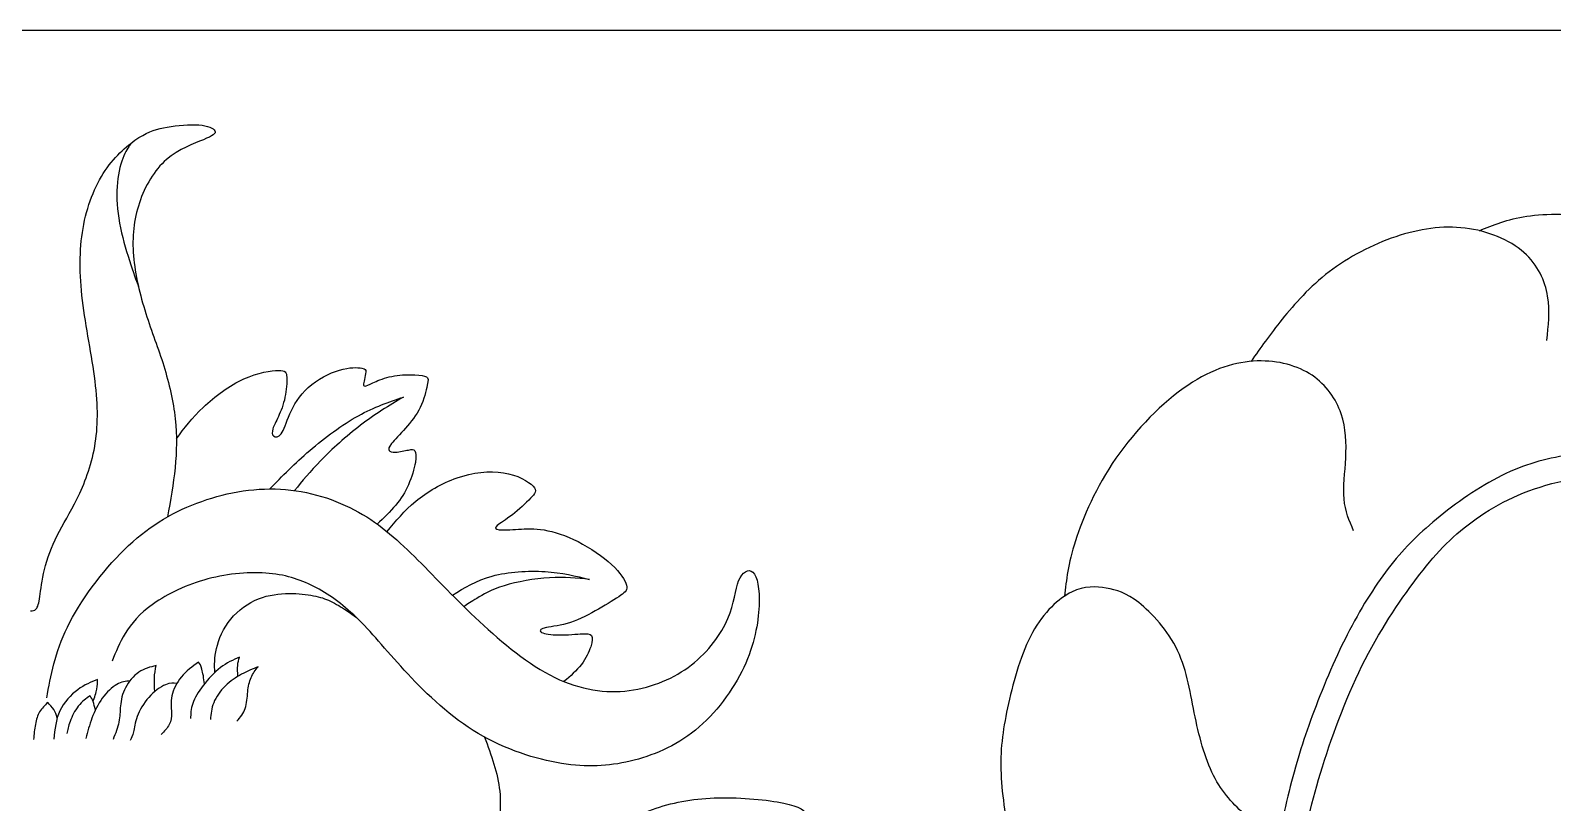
# Model space of a CAD drawing. Extents: x 0 to 176, y -12 to 176.
# Drawn here: x 30.8 to 86, y 148.5 to 176.5 of the extents above; entities that cross this region are included whole.
import ezdxf

# ---------------------------------------------------------------- set-up
doc = ezdxf.new("R2010")
doc.units = 0
doc.header["$MEASUREMENT"] = 0
doc.layers.add('LAYER_1', color=7, linetype='CONTINUOUS')

msp = doc.modelspace()

# ---------------------------------------------------------------- linework, layer by layer
at = {"layer": 'LAYER_1'}
msp.add_lwpolyline([(0, 0), (176.477, 0), (176.477, 176.477), (0, 176.477), (0, 0)], close=True, dxfattribs=at)
for points, knots in [([(30.8059, 155.4275), (30.8817, 155.4275), (30.9577, 155.4275), (31.0149, 155.4959), (31.0149, 155.4959), (31.0721, 155.5642), (31.1109, 155.7009), (31.1479, 155.9446), (31.1479, 155.9446), (31.185, 156.1884), (31.2207, 156.5391), (31.3173, 156.9299), (31.3173, 156.9299), (31.4138, 157.3208), (31.5715, 157.7518), (31.7795, 158.1649), (31.7795, 158.1649), (31.9875, 158.578), (32.2462, 158.9734), (32.5018, 159.4979), (32.5018, 159.4979), (32.7574, 160.0225), (33.0101, 160.6764), (33.1364, 161.3837), (33.1364, 161.3837), (33.2628, 162.091), (33.2628, 162.852), (33.1499, 163.7614), (33.1499, 163.7614), (33.037, 164.6709), (32.8109, 165.7293), (32.6951, 166.6862), (32.6951, 166.6862), (32.5792, 167.6433), (32.5732, 168.4994), (32.7129, 169.2959), (32.7129, 169.2959), (32.8525, 170.0925), (33.1381, 170.8296), (33.5154, 171.3943), (33.5154, 171.3943), (33.8928, 171.959), (34.3626, 172.3515), (34.7399, 172.5892), (34.7399, 172.5892), (35.1174, 172.827), (35.4029, 172.9103), (35.7684, 172.9726), (35.7684, 172.9726), (36.1339, 173.035), (36.5799, 173.0768), (36.9097, 173.0501), (36.9097, 173.0501), (37.2396, 173.0233), (37.4538, 172.9279), (37.4983, 172.8359), (37.4983, 172.8359), (37.5429, 172.7438), (37.4181, 172.6546), (37.0793, 172.5149), (37.0793, 172.5149), (36.7404, 172.3752), (36.1875, 172.1849), (35.7417, 171.7986), (35.7417, 171.7986), (35.2959, 171.4122), (34.957, 170.8296), (34.7549, 170.2234), (34.7549, 170.2234), (34.5528, 169.617), (34.4873, 168.9867), (34.5438, 168.3031), (34.5438, 168.3031), (34.6003, 167.6195), (34.7786, 166.8824), (34.9896, 166.2136), (34.9896, 166.2136), (35.2007, 165.5449), (35.4444, 164.9444), (35.6406, 164.3114), (35.6406, 164.3114), (35.8367, 163.6784), (35.9855, 163.0124), (36.0539, 162.3943), (36.0539, 162.3943), (36.1222, 161.7761), (36.1102, 161.2052), (36.0505, 160.6203), (36.0505, 160.6203), (35.9908, 160.0353), (35.8832, 159.4358), (35.7756, 158.8365)], [0, 0, 0, 0, 0.0416667, 0.0416667, 0.0416667, 0.0416667, 0.0833333, 0.0833333, 0.0833333, 0.0833333, 0.125, 0.125, 0.125, 0.125, 0.1666667, 0.1666667, 0.1666667, 0.1666667, 0.2083333, 0.2083333, 0.2083333, 0.2083333, 0.25, 0.25, 0.25, 0.25, 0.2916667, 0.2916667, 0.2916667, 0.2916667, 0.3333333, 0.3333333, 0.3333333, 0.3333333, 0.375, 0.375, 0.375, 0.375, 0.4166667, 0.4166667, 0.4166667, 0.4166667, 0.4583333, 0.4583333, 0.4583333, 0.4583333, 0.5, 0.5, 0.5, 0.5, 0.5416667, 0.5416667, 0.5416667, 0.5416667, 0.5833333, 0.5833333, 0.5833333, 0.5833333, 0.625, 0.625, 0.625, 0.625, 0.6666667, 0.6666667, 0.6666667, 0.6666667, 0.7083333, 0.7083333, 0.7083333, 0.7083333, 0.75, 0.75, 0.75, 0.75, 0.7916667, 0.7916667, 0.7916667, 0.7916667, 0.8333333, 0.8333333, 0.8333333, 0.8333333, 0.875, 0.875, 0.875, 0.875, 0.9166667, 0.9166667, 0.9166667, 0.9166667, 1, 1, 1, 1]), ([(34.5035, 172.4276), (34.414, 172.325), (34.3243, 172.2221), (34.2277, 172.0118), (34.2277, 172.0118), (34.1309, 171.8015), (34.0267, 171.4834), (33.9748, 171.1059), (33.9748, 171.1059), (33.9228, 170.7285), (33.9228, 170.2916), (33.9822, 169.8354), (33.9822, 169.8354), (34.0417, 169.3791), (34.1606, 168.9035), (34.2945, 168.4566), (34.2945, 168.4566), (34.4285, 168.0097), (34.5776, 167.5913), (34.6522, 167.3822), (34.6522, 167.3822), (34.7267, 167.1732), (34.7267, 167.1732), (34.7267, 167.1732)], [0, 0, 0, 0, 0.1428571, 0.1428571, 0.1428571, 0.1428571, 0.2857143, 0.2857143, 0.2857143, 0.2857143, 0.4285714, 0.4285714, 0.4285714, 0.4285714, 0.5714286, 0.5714286, 0.5714286, 0.5714286, 0.7142857, 0.7142857, 0.7142857, 0.7142857, 1, 1, 1, 1]), ([(83.3533, 169.2146), (83.8556, 169.4227), (84.3579, 169.6308), (85.0749, 169.7376), (85.0749, 169.7376), (85.792, 169.8445), (86.7239, 169.8502), (87.7069, 169.6627), (87.7069, 169.6627), (88.6899, 169.4752), (89.7241, 169.0944), (90.4655, 168.7166), (90.4655, 168.7166), (91.2071, 168.3388), (91.6561, 167.9637), (92.0168, 167.441), (92.0168, 167.441), (92.3776, 166.9183), (92.6505, 166.2476), (92.7015, 165.6851), (92.7015, 165.6851), (92.7527, 165.1227), (92.5822, 164.668), (92.3266, 164.3016), (92.3266, 164.3016), (92.0708, 163.9352), (91.7299, 163.6566), (91.3919, 163.3669), (91.3919, 163.3669), (91.0538, 163.0771), (90.7184, 162.7759), (90.5025, 162.5146), (90.5025, 162.5146), (90.2867, 162.2533), (90.1899, 162.0315), (90.0934, 161.81)], [0, 0, 0, 0, 0.1, 0.1, 0.1, 0.1, 0.2, 0.2, 0.2, 0.2, 0.3, 0.3, 0.3, 0.3, 0.4, 0.4, 0.4, 0.4, 0.5, 0.5, 0.5, 0.5, 0.6, 0.6, 0.6, 0.6, 0.7, 0.7, 0.7, 0.7, 0.8, 0.8, 0.8, 0.8, 1, 1, 1, 1]), ([(85.7977, 165.2363), (85.8602, 165.7591), (85.9228, 166.2819), (85.8291, 166.8358), (85.8291, 166.8358), (85.7353, 167.3899), (85.4852, 167.9751), (84.9654, 168.4296), (84.9654, 168.4296), (84.4455, 168.8842), (83.6555, 169.2083), (82.8374, 169.3076), (82.8374, 169.3076), (82.0192, 169.4071), (81.1724, 169.282), (80.3201, 168.9951), (80.3201, 168.9951), (79.4679, 168.7082), (78.6097, 168.2591), (77.9053, 167.7223), (77.9053, 167.7223), (77.2007, 167.1854), (76.6493, 166.5602), (76.2027, 166.0046), (76.2027, 166.0046), (75.7561, 165.449), (75.414, 164.9624), (75.0719, 164.4761)], [0, 0, 0, 0, 0.125, 0.125, 0.125, 0.125, 0.25, 0.25, 0.25, 0.25, 0.375, 0.375, 0.375, 0.375, 0.5, 0.5, 0.5, 0.5, 0.625, 0.625, 0.625, 0.625, 0.75, 0.75, 0.75, 0.75, 1, 1, 1, 1]), ([(78.7915, 158.3329), (78.6382, 158.6908), (78.4846, 159.0488), (78.4449, 159.4862), (78.4449, 159.4862), (78.4051, 159.9238), (78.4791, 160.4409), (78.5074, 160.9722), (78.5074, 160.9722), (78.5359, 161.5035), (78.5187, 162.049), (78.3369, 162.5773), (78.3369, 162.5773), (78.1551, 163.1057), (77.8085, 163.6173), (77.2857, 163.9695), (77.2857, 163.9695), (76.763, 164.3217), (76.0641, 164.515), (75.2942, 164.4895), (75.2942, 164.4895), (74.5243, 164.4639), (73.6832, 164.2196), (72.777, 163.606), (72.777, 163.606), (71.8708, 162.9922), (70.899, 162.0092), (70.1746, 160.9637), (70.1746, 160.9637), (69.4501, 159.9182), (68.9729, 158.8102), (68.7036, 157.9665), (68.7036, 157.9665), (68.4341, 157.1228), (68.3725, 156.5434), (68.3111, 155.964)], [0, 0, 0, 0, 0.1, 0.1, 0.1, 0.1, 0.2, 0.2, 0.2, 0.2, 0.3, 0.3, 0.3, 0.3, 0.4, 0.4, 0.4, 0.4, 0.5, 0.5, 0.5, 0.5, 0.6, 0.6, 0.6, 0.6, 0.7, 0.7, 0.7, 0.7, 0.8, 0.8, 0.8, 0.8, 1, 1, 1, 1]), ([(36.0994, 161.6676), (36.3816, 162.048), (36.6637, 162.4287), (37.0768, 162.818), (37.0768, 162.818), (37.4898, 163.2073), (38.0337, 163.6058), (38.5464, 163.8405), (38.5464, 163.8405), (39.0592, 164.0754), (39.5407, 164.1467), (39.7993, 164.1481), (39.7993, 164.1481), (40.0578, 164.1496), (40.0937, 164.0813), (40.1026, 163.9031), (40.1026, 163.9031), (40.1115, 163.7247), (40.0936, 163.4362), (40.0372, 163.1718), (40.0372, 163.1718), (39.9807, 162.9073), (39.8854, 162.6665), (39.7993, 162.4763), (39.7993, 162.4763), (39.7131, 162.2861), (39.6358, 162.1463), (39.5987, 162.0305), (39.5987, 162.0305), (39.5615, 161.9146), (39.5644, 161.8222), (39.6254, 161.7718), (39.6254, 161.7718), (39.6863, 161.7213), (39.8052, 161.7124), (39.9017, 161.8461), (39.9017, 161.8461), (39.9984, 161.9798), (40.0728, 162.2563), (40.2125, 162.5699), (40.2125, 162.5699), (40.3521, 162.8834), (40.5573, 163.2342), (40.8812, 163.5253), (40.8812, 163.5253), (41.2052, 163.8167), (41.6481, 164.0487), (42.0151, 164.1585), (42.0151, 164.1585), (42.3821, 164.2685), (42.6736, 164.2567), (42.8206, 164.2315), (42.8206, 164.2315), (42.9677, 164.2062), (42.9707, 164.1674), (42.9647, 164.0917), (42.9647, 164.0917), (42.9588, 164.0159), (42.944, 163.9029), (42.9232, 163.8168), (42.9232, 163.8168), (42.9025, 163.7305), (42.8755, 163.6711), (42.8785, 163.6296), (42.8785, 163.6296), (42.8814, 163.5879), (42.9143, 163.564), (42.9855, 163.5863), (42.9855, 163.5863), (43.0568, 163.6087), (43.167, 163.677), (43.3407, 163.7513), (43.3407, 163.7513), (43.5146, 163.8256), (43.7524, 163.9059), (44.008, 163.9489), (44.008, 163.9489), (44.2636, 163.992), (44.5372, 163.9981), (44.7452, 163.9892), (44.7452, 163.9892), (44.9532, 163.9803), (45.096, 163.9563), (45.1673, 163.9133), (45.1673, 163.9133), (45.2386, 163.8702), (45.2386, 163.8078), (45.1986, 163.6131), (45.1986, 163.6131), (45.1584, 163.4184), (45.0781, 163.0914), (44.9399, 162.8062), (44.9399, 162.8062), (44.8017, 162.5208), (44.6055, 162.2771), (44.4078, 162.0542), (44.4078, 162.0542), (44.2102, 161.8313), (44.011, 161.6291), (43.9041, 161.4938), (43.9041, 161.4938), (43.797, 161.3586), (43.7822, 161.2903), (43.8119, 161.2443), (43.8119, 161.2443), (43.8417, 161.1982), (43.9159, 161.1744), (44.0511, 161.1833), (44.0511, 161.1833), (44.1863, 161.1922), (44.3826, 161.2339), (44.5119, 161.2606), (44.5119, 161.2606), (44.6412, 161.2873), (44.7036, 161.2992), (44.7436, 161.2353), (44.7436, 161.2353), (44.7838, 161.1714), (44.8017, 161.0316), (44.7647, 160.8073), (44.7647, 160.8073), (44.7274, 160.5828), (44.6351, 160.2737), (44.5149, 160.0004), (44.5149, 160.0004), (44.3945, 159.7268), (44.2458, 159.489), (44.0517, 159.258), (44.0517, 159.258), (43.8576, 159.0268), (43.6177, 158.8023), (43.3781, 158.5779)], [0, 0, 0, 0, 0.0294118, 0.0294118, 0.0294118, 0.0294118, 0.0588235, 0.0588235, 0.0588235, 0.0588235, 0.0882353, 0.0882353, 0.0882353, 0.0882353, 0.1176471, 0.1176471, 0.1176471, 0.1176471, 0.1470588, 0.1470588, 0.1470588, 0.1470588, 0.1764706, 0.1764706, 0.1764706, 0.1764706, 0.2058824, 0.2058824, 0.2058824, 0.2058824, 0.2352941, 0.2352941, 0.2352941, 0.2352941, 0.2647059, 0.2647059, 0.2647059, 0.2647059, 0.2941176, 0.2941176, 0.2941176, 0.2941176, 0.3235294, 0.3235294, 0.3235294, 0.3235294, 0.3529412, 0.3529412, 0.3529412, 0.3529412, 0.3823529, 0.3823529, 0.3823529, 0.3823529, 0.4117647, 0.4117647, 0.4117647, 0.4117647, 0.4411765, 0.4411765, 0.4411765, 0.4411765, 0.4705882, 0.4705882, 0.4705882, 0.4705882, 0.5, 0.5, 0.5, 0.5, 0.5294118, 0.5294118, 0.5294118, 0.5294118, 0.5588235, 0.5588235, 0.5588235, 0.5588235, 0.5882353, 0.5882353, 0.5882353, 0.5882353, 0.6176471, 0.6176471, 0.6176471, 0.6176471, 0.6470588, 0.6470588, 0.6470588, 0.6470588, 0.6764706, 0.6764706, 0.6764706, 0.6764706, 0.7058824, 0.7058824, 0.7058824, 0.7058824, 0.7352941, 0.7352941, 0.7352941, 0.7352941, 0.7647059, 0.7647059, 0.7647059, 0.7647059, 0.7941176, 0.7941176, 0.7941176, 0.7941176, 0.8235294, 0.8235294, 0.8235294, 0.8235294, 0.8529412, 0.8529412, 0.8529412, 0.8529412, 0.8823529, 0.8823529, 0.8823529, 0.8823529, 0.9117647, 0.9117647, 0.9117647, 0.9117647, 0.9411765, 0.9411765, 0.9411765, 0.9411765, 1, 1, 1, 1]), ([(39.4883, 159.8507), (39.9399, 160.3135), (40.3915, 160.7763), (40.9353, 161.2424), (40.9353, 161.2424), (41.4791, 161.7086), (42.1152, 162.1784), (42.6977, 162.5023), (42.6977, 162.5023), (43.2802, 162.8263), (43.8094, 163.0046), (44.3384, 163.1829), (44.3384, 163.1829), (43.8154, 162.8679), (43.2922, 162.5527), (42.7721, 162.1575), (42.7721, 162.1575), (42.252, 161.7622), (41.7347, 161.2865), (41.3369, 160.879), (41.3369, 160.879), (40.9389, 160.4714), (40.66, 160.1314), (40.3814, 159.7917)], [0, 0, 0, 0, 0.1428571, 0.1428571, 0.1428571, 0.1428571, 0.2857143, 0.2857143, 0.2857143, 0.2857143, 0.4285714, 0.4285714, 0.4285714, 0.4285714, 0.5714286, 0.5714286, 0.5714286, 0.5714286, 0.7142857, 0.7142857, 0.7142857, 0.7142857, 1, 1, 1, 1]), ([(76.1986, 139.3847), (76.1913, 140.2739), (76.1838, 141.1633), (76.271, 142.2784), (76.271, 142.2784), (76.3582, 143.3935), (76.5401, 144.7344), (76.7417, 145.9106), (76.7417, 145.9106), (76.9435, 147.0868), (77.1651, 148.0983), (77.5231, 149.3113), (77.5231, 149.3113), (77.881, 150.5245), (78.3755, 151.9394), (78.9805, 153.1979), (78.9805, 153.1979), (79.5856, 154.4566), (80.3017, 155.5589), (80.9523, 156.4368), (80.9523, 156.4368), (81.6029, 157.3147), (82.1881, 157.9681), (82.9467, 158.5533), (82.9467, 158.5533), (83.7052, 159.1386), (84.6371, 159.6557), (85.765, 159.9823), (85.765, 159.9823), (86.8928, 160.3091), (88.2169, 160.4456), (89.2708, 160.3944), (89.2708, 160.3944), (90.3248, 160.3433), (91.109, 160.1045), (91.8703, 159.7068), (91.8703, 159.7068), (92.6317, 159.3091), (93.3705, 158.7522), (93.8875, 158.1301), (93.8875, 158.1301), (94.4046, 157.5078), (94.7002, 156.8203), (94.8308, 156.1357), (94.8308, 156.1357), (94.9616, 155.4509), (94.9274, 154.7689), (94.7485, 154.2378), (94.7485, 154.2378), (94.5695, 153.7065), (94.2455, 153.3258), (93.8762, 153.0929), (93.8762, 153.0929), (93.5069, 152.8599), (93.0921, 152.7745), (92.6916, 152.8512), (92.6916, 152.8512), (92.291, 152.928), (91.9044, 153.1667), (91.7085, 153.4196), (91.7085, 153.4196), (91.5125, 153.6724), (91.5068, 153.9395), (91.5493, 154.1866), (91.5493, 154.1866), (91.592, 154.4338), (91.6829, 154.6611), (91.7085, 154.7889), (91.7085, 154.7889), (91.7341, 154.9167), (91.6942, 154.9453), (91.6176, 154.8743), (91.6176, 154.8743), (91.541, 154.8032), (91.4272, 154.6327), (91.3193, 154.3884), (91.3193, 154.3884), (91.2113, 154.1441), (91.109, 153.8257), (91.1572, 153.5019), (91.1572, 153.5019), (91.2055, 153.1781), (91.4045, 152.8485), (91.751, 152.6013), (91.751, 152.6013), (92.0976, 152.3542), (92.5921, 152.1894), (93.0893, 152.1866), (93.0893, 152.1866), (93.5864, 152.1836), (94.0866, 152.3429), (94.4786, 152.6325), (94.4786, 152.6325), (94.8705, 152.9223), (95.1548, 153.3429), (95.3393, 153.8145), (95.3393, 153.8145), (95.5239, 154.2861), (95.6094, 154.8089), (95.6094, 155.3316), (95.6094, 155.3316), (95.6094, 155.8544), (95.5239, 156.3771), (95.3734, 156.8828), (95.3734, 156.8828), (95.2229, 157.3885), (95.0069, 157.8773), (94.6347, 158.38), (94.6347, 158.38), (94.2626, 158.8828), (93.7342, 159.4), (93.1036, 159.8375), (93.1036, 159.8375), (92.4728, 160.275), (91.7396, 160.633), (91.055, 160.8545), (91.055, 160.8545), (90.3704, 161.0762), (89.7339, 161.1615), (88.9868, 161.1898), (88.9868, 161.1898), (88.2396, 161.2183), (87.3816, 161.1898), (86.5662, 161.0706), (86.5662, 161.0706), (85.7508, 160.9513), (84.978, 160.7409), (84.1628, 160.3348), (84.1628, 160.3348), (83.3474, 159.9285), (82.4892, 159.3261), (81.7933, 158.7523), (81.7933, 158.7523), (81.0972, 158.1784), (80.563, 157.6328), (80.046, 156.9596), (80.046, 156.9596), (79.529, 156.2863), (79.0287, 155.485), (78.5573, 154.556), (78.5573, 154.556), (78.0857, 153.627), (77.6424, 152.57), (77.2931, 151.624), (77.2931, 151.624), (76.9436, 150.6779), (76.6877, 149.8426), (76.4492, 148.8852), (76.4492, 148.8852), (76.2106, 147.9278), (75.9888, 146.8481), (75.7843, 145.601), (75.7843, 145.601), (75.5798, 144.3538), (75.3922, 142.9389), (75.2804, 141.8204), (75.2804, 141.8204), (75.1685, 140.7018), (75.1323, 139.8795), (75.0961, 139.0573)], [0, 0, 0, 0, 0.0243902, 0.0243902, 0.0243902, 0.0243902, 0.0487805, 0.0487805, 0.0487805, 0.0487805, 0.0731707, 0.0731707, 0.0731707, 0.0731707, 0.097561, 0.097561, 0.097561, 0.097561, 0.1219512, 0.1219512, 0.1219512, 0.1219512, 0.1463415, 0.1463415, 0.1463415, 0.1463415, 0.1707317, 0.1707317, 0.1707317, 0.1707317, 0.195122, 0.195122, 0.195122, 0.195122, 0.2195122, 0.2195122, 0.2195122, 0.2195122, 0.2439024, 0.2439024, 0.2439024, 0.2439024, 0.2682927, 0.2682927, 0.2682927, 0.2682927, 0.2926829, 0.2926829, 0.2926829, 0.2926829, 0.3170732, 0.3170732, 0.3170732, 0.3170732, 0.3414634, 0.3414634, 0.3414634, 0.3414634, 0.3658537, 0.3658537, 0.3658537, 0.3658537, 0.3902439, 0.3902439, 0.3902439, 0.3902439, 0.4146341, 0.4146341, 0.4146341, 0.4146341, 0.4390244, 0.4390244, 0.4390244, 0.4390244, 0.4634146, 0.4634146, 0.4634146, 0.4634146, 0.4878049, 0.4878049, 0.4878049, 0.4878049, 0.5121951, 0.5121951, 0.5121951, 0.5121951, 0.5365854, 0.5365854, 0.5365854, 0.5365854, 0.5609756, 0.5609756, 0.5609756, 0.5609756, 0.5853659, 0.5853659, 0.5853659, 0.5853659, 0.6097561, 0.6097561, 0.6097561, 0.6097561, 0.6341463, 0.6341463, 0.6341463, 0.6341463, 0.6585366, 0.6585366, 0.6585366, 0.6585366, 0.6829268, 0.6829268, 0.6829268, 0.6829268, 0.7073171, 0.7073171, 0.7073171, 0.7073171, 0.7317073, 0.7317073, 0.7317073, 0.7317073, 0.7560976, 0.7560976, 0.7560976, 0.7560976, 0.7804878, 0.7804878, 0.7804878, 0.7804878, 0.804878, 0.804878, 0.804878, 0.804878, 0.8292683, 0.8292683, 0.8292683, 0.8292683, 0.8536585, 0.8536585, 0.8536585, 0.8536585, 0.8780488, 0.8780488, 0.8780488, 0.8780488, 0.902439, 0.902439, 0.902439, 0.902439, 0.9268293, 0.9268293, 0.9268293, 0.9268293, 0.9512195, 0.9512195, 0.9512195, 0.9512195, 1, 1, 1, 1]), ([(43.7389, 158.3007), (44.0517, 158.6797), (44.3646, 159.0589), (44.7795, 159.4029), (44.7795, 159.4029), (45.1944, 159.7469), (45.7117, 160.056), (46.2764, 160.2492), (46.2764, 160.2492), (46.841, 160.4424), (47.4535, 160.5198), (47.9617, 160.4395), (47.9617, 160.4395), (48.4699, 160.3593), (48.8743, 160.1214), (49.0347, 159.9521), (49.0347, 159.9521), (49.1953, 159.7828), (49.1118, 159.6815), (48.9425, 159.5093), (48.9425, 159.5093), (48.7731, 159.3368), (48.5175, 159.0931), (48.2828, 158.9118), (48.2828, 158.9118), (48.0479, 158.7305), (47.8337, 158.6116), (47.7357, 158.5255), (47.7357, 158.5255), (47.6376, 158.4392), (47.6555, 158.3857), (47.8011, 158.3679), (47.8011, 158.3679), (47.9467, 158.3499), (48.2204, 158.3679), (48.5026, 158.3857), (48.5026, 158.3857), (48.7849, 158.4035), (49.0764, 158.4214), (49.4359, 158.3619), (49.4359, 158.3619), (49.7955, 158.3025), (50.2236, 158.1657), (50.6664, 157.9399), (50.6664, 157.9399), (51.1092, 157.7139), (51.5671, 157.3989), (51.882, 157.1048), (51.882, 157.1048), (52.1971, 156.8105), (52.3696, 156.5368), (52.4201, 156.3645), (52.4201, 156.3645), (52.4706, 156.1921), (52.3993, 156.1208), (52.215, 155.993), (52.215, 155.993), (52.0307, 155.8652), (51.7335, 155.6808), (51.4096, 155.4936), (51.4096, 155.4936), (51.0856, 155.3063), (50.7347, 155.1161), (50.393, 155.0063), (50.393, 155.0063), (50.0513, 154.8963), (49.7182, 154.8665), (49.5161, 154.822), (49.5161, 154.822), (49.314, 154.7774), (49.2427, 154.7179), (49.3111, 154.6644), (49.3111, 154.6644), (49.3794, 154.6109), (49.5875, 154.5633), (49.8698, 154.5544), (49.8698, 154.5544), (50.1522, 154.5454), (50.5089, 154.5753), (50.7467, 154.5901), (50.7467, 154.5901), (50.9845, 154.6049), (51.1034, 154.6049), (51.154, 154.5336), (51.154, 154.5336), (51.2045, 154.4623), (51.1866, 154.3196), (51.1242, 154.1294), (51.1242, 154.1294), (51.0618, 153.9392), (50.9547, 153.7014), (50.7858, 153.4824), (50.7858, 153.4824), (50.6168, 153.2635), (50.3857, 153.0635), (50.1548, 152.8634)], [0, 0, 0, 0, 0.04, 0.04, 0.04, 0.04, 0.08, 0.08, 0.08, 0.08, 0.12, 0.12, 0.12, 0.12, 0.16, 0.16, 0.16, 0.16, 0.2, 0.2, 0.2, 0.2, 0.24, 0.24, 0.24, 0.24, 0.28, 0.28, 0.28, 0.28, 0.32, 0.32, 0.32, 0.32, 0.36, 0.36, 0.36, 0.36, 0.4, 0.4, 0.4, 0.4, 0.44, 0.44, 0.44, 0.44, 0.48, 0.48, 0.48, 0.48, 0.52, 0.52, 0.52, 0.52, 0.56, 0.56, 0.56, 0.56, 0.6, 0.6, 0.6, 0.6, 0.64, 0.64, 0.64, 0.64, 0.68, 0.68, 0.68, 0.68, 0.72, 0.72, 0.72, 0.72, 0.76, 0.76, 0.76, 0.76, 0.8, 0.8, 0.8, 0.8, 0.84, 0.84, 0.84, 0.84, 0.88, 0.88, 0.88, 0.88, 0.92, 0.92, 0.92, 0.92, 1, 1, 1, 1]), ([(31.3991, 152.2709), (31.5417, 153.0853), (31.6845, 153.8998), (32.1481, 154.8419), (32.1481, 154.8419), (32.6118, 155.7841), (33.3965, 156.8543), (34.2138, 157.6507), (34.2138, 157.6507), (35.0313, 158.4473), (35.8813, 158.9706), (36.8353, 159.3331), (36.8353, 159.3331), (37.7895, 159.6957), (38.8477, 159.8979), (39.87, 159.8414), (39.87, 159.8414), (40.8925, 159.7849), (41.8793, 159.4698), (42.6996, 159.0121), (42.6996, 159.0121), (43.52, 158.5544), (44.1739, 157.9539), (44.8575, 157.2704), (44.8575, 157.2704), (45.5411, 156.5868), (46.2546, 155.8198), (47.0898, 155.0412), (47.0898, 155.0412), (47.9249, 154.2624), (48.8821, 153.4718), (49.8183, 153.0141), (49.8183, 153.0141), (50.7545, 152.5563), (51.67, 152.4315), (52.5201, 152.5384), (52.5201, 152.5384), (53.3702, 152.6454), (54.1548, 152.9843), (54.776, 153.4687), (54.776, 153.4687), (55.3972, 153.9532), (55.8551, 154.5834), (56.0958, 155.1451), (56.0958, 155.1451), (56.3365, 155.7068), (56.3604, 156.2004), (56.488, 156.5184), (56.488, 156.5184), (56.6158, 156.8364), (56.8478, 156.9791), (57.0083, 156.8276), (57.0083, 156.8276), (57.1687, 156.6759), (57.258, 156.23), (57.2314, 155.6118), (57.2314, 155.6118), (57.2045, 154.9936), (57.0616, 154.203), (56.6753, 153.3797), (56.6753, 153.3797), (56.2889, 152.5563), (55.6587, 151.7003), (54.9247, 151.103), (54.9247, 151.103), (54.1906, 150.5056), (53.3522, 150.1665), (52.5528, 149.9764), (52.5528, 149.9764), (51.7533, 149.7862), (50.9923, 149.7444), (50.0621, 149.896), (50.0621, 149.896), (49.1318, 150.0476), (48.0319, 150.3926), (47.0481, 150.978), (47.0481, 150.978), (46.0643, 151.5635), (45.1963, 152.39), (44.4919, 153.1419), (44.4919, 153.1419), (43.7876, 153.8939), (43.2465, 154.5715), (42.7235, 155.0946), (42.7235, 155.0946), (42.2004, 155.6177), (41.695, 155.9863), (41.1779, 156.2626), (41.1779, 156.2626), (40.6608, 156.5391), (40.1316, 156.7234), (39.4659, 156.7858), (39.4659, 156.7858), (38.8001, 156.8482), (37.9975, 156.7888), (37.2396, 156.5867), (37.2396, 156.5867), (36.4817, 156.3846), (35.7682, 156.0397), (35.263, 155.6831), (35.263, 155.6831), (34.7577, 155.3264), (34.4605, 154.9579), (34.2466, 154.6102), (34.2466, 154.6102), (34.0325, 154.2624), (33.9017, 153.9354), (33.771, 153.6085)], [0, 0, 0, 0, 0.0357143, 0.0357143, 0.0357143, 0.0357143, 0.0714286, 0.0714286, 0.0714286, 0.0714286, 0.1071429, 0.1071429, 0.1071429, 0.1071429, 0.1428571, 0.1428571, 0.1428571, 0.1428571, 0.1785714, 0.1785714, 0.1785714, 0.1785714, 0.2142857, 0.2142857, 0.2142857, 0.2142857, 0.25, 0.25, 0.25, 0.25, 0.2857143, 0.2857143, 0.2857143, 0.2857143, 0.3214286, 0.3214286, 0.3214286, 0.3214286, 0.3571429, 0.3571429, 0.3571429, 0.3571429, 0.3928571, 0.3928571, 0.3928571, 0.3928571, 0.4285714, 0.4285714, 0.4285714, 0.4285714, 0.4642857, 0.4642857, 0.4642857, 0.4642857, 0.5, 0.5, 0.5, 0.5, 0.5357143, 0.5357143, 0.5357143, 0.5357143, 0.5714286, 0.5714286, 0.5714286, 0.5714286, 0.6071429, 0.6071429, 0.6071429, 0.6071429, 0.6428571, 0.6428571, 0.6428571, 0.6428571, 0.6785714, 0.6785714, 0.6785714, 0.6785714, 0.7142857, 0.7142857, 0.7142857, 0.7142857, 0.75, 0.75, 0.75, 0.75, 0.7857143, 0.7857143, 0.7857143, 0.7857143, 0.8214286, 0.8214286, 0.8214286, 0.8214286, 0.8571429, 0.8571429, 0.8571429, 0.8571429, 0.8928571, 0.8928571, 0.8928571, 0.8928571, 0.9285714, 0.9285714, 0.9285714, 0.9285714, 1, 1, 1, 1]), ([(46.1069, 155.999), (46.5399, 156.2655), (46.9729, 156.532), (47.552, 156.6889), (47.552, 156.6889), (48.1311, 156.8459), (48.8564, 156.8937), (49.4686, 156.855), (49.4686, 156.855), (50.0809, 156.8163), (50.5802, 156.6914), (51.0796, 156.5666), (51.0796, 156.5666), (50.6278, 156.6141), (50.176, 156.6618), (49.6322, 156.6292), (49.6322, 156.6292), (49.0882, 156.5964), (48.4521, 156.4833), (47.9826, 156.3377), (47.9826, 156.3377), (47.5129, 156.1921), (47.2097, 156.0138), (46.9949, 155.8822), (46.9949, 155.8822), (46.78, 155.7505), (46.6533, 155.6656), (46.5267, 155.5807)], [0, 0, 0, 0, 0.125, 0.125, 0.125, 0.125, 0.25, 0.25, 0.25, 0.25, 0.375, 0.375, 0.375, 0.375, 0.5, 0.5, 0.5, 0.5, 0.625, 0.625, 0.625, 0.625, 0.75, 0.75, 0.75, 0.75, 1, 1, 1, 1]), ([(74.966, 147.9163), (74.5342, 148.3255), (74.1023, 148.7346), (73.7728, 149.3425), (73.7728, 149.3425), (73.4433, 149.9504), (73.2159, 150.7574), (73.0455, 151.5812), (73.0455, 151.5812), (72.8751, 152.4051), (72.7614, 153.2461), (72.4091, 153.9847), (72.4091, 153.9847), (72.0569, 154.7234), (71.4658, 155.3598), (71.0012, 155.7266), (71.0012, 155.7266), (70.5364, 156.0933), (70.1979, 156.1903), (69.8241, 156.2529), (69.8241, 156.2529), (69.4503, 156.3157), (69.0412, 156.3443), (68.5667, 156.1113), (68.5667, 156.1113), (68.0923, 155.8783), (67.5524, 155.3838), (67.1462, 154.6452), (67.1462, 154.6452), (66.74, 153.9066), (66.4671, 152.9235), (66.2767, 152.0684), (66.2767, 152.0684), (66.0864, 151.2133), (65.9784, 150.4858), (65.9992, 149.6717), (65.9992, 149.6717), (66.0201, 148.8576), (66.1699, 147.9565), (66.3195, 147.0556)], [0, 0, 0, 0, 0.0909091, 0.0909091, 0.0909091, 0.0909091, 0.1818182, 0.1818182, 0.1818182, 0.1818182, 0.2727273, 0.2727273, 0.2727273, 0.2727273, 0.3636364, 0.3636364, 0.3636364, 0.3636364, 0.4545455, 0.4545455, 0.4545455, 0.4545455, 0.5454545, 0.5454545, 0.5454545, 0.5454545, 0.6363636, 0.6363636, 0.6363636, 0.6363636, 0.7272727, 0.7272727, 0.7272727, 0.7272727, 0.8181818, 0.8181818, 0.8181818, 0.8181818, 1, 1, 1, 1]), ([(37.4925, 153.1911), (37.4813, 153.4576), (37.4699, 153.7241), (37.5505, 154.0594), (37.5505, 154.0594), (37.6311, 154.3948), (37.8035, 154.7992), (38.071, 155.1291), (38.071, 155.1291), (38.3384, 155.4589), (38.7012, 155.7145), (39.0755, 155.8631), (39.0755, 155.8631), (39.45, 156.0116), (39.8365, 156.0534), (40.1812, 156.0564), (40.1812, 156.0564), (40.526, 156.0594), (40.8292, 156.0236), (41.0714, 155.9769), (41.0714, 155.9769), (41.3137, 155.9301), (41.495, 155.8721), (41.6896, 155.7786), (41.6896, 155.7786), (41.8843, 155.6849), (42.0924, 155.5556), (42.2519, 155.4506), (42.2519, 155.4506), (42.4114, 155.3454), (42.5223, 155.2643), (42.6333, 155.1834)], [0, 0, 0, 0, 0.1111111, 0.1111111, 0.1111111, 0.1111111, 0.2222222, 0.2222222, 0.2222222, 0.2222222, 0.3333333, 0.3333333, 0.3333333, 0.3333333, 0.4444444, 0.4444444, 0.4444444, 0.4444444, 0.5555556, 0.5555556, 0.5555556, 0.5555556, 0.6666667, 0.6666667, 0.6666667, 0.6666667, 0.7777778, 0.7777778, 0.7777778, 0.7777778, 1, 1, 1, 1]), ([(37.1227, 152.7852), (37.092, 152.9822), (37.0611, 153.1794), (37.025, 153.3106), (37.025, 153.3106), (36.9889, 153.4417), (36.9471, 153.5071), (36.9056, 153.5725), (36.9056, 153.5725), (36.6798, 153.4091), (36.4537, 153.2454), (36.2799, 153.036), (36.2799, 153.036), (36.106, 152.8265), (35.984, 152.5708), (35.9365, 152.3435), (35.9365, 152.3435), (35.8889, 152.1161), (35.9158, 151.9168), (35.9203, 151.746), (35.9203, 151.746), (35.9247, 151.5751), (35.9068, 151.4323), (35.8399, 151.3032), (35.8399, 151.3032), (35.7731, 151.1739), (35.6571, 151.0578), (35.5412, 150.942)], [0, 0, 0, 0, 0.125, 0.125, 0.125, 0.125, 0.25, 0.25, 0.25, 0.25, 0.375, 0.375, 0.375, 0.375, 0.5, 0.5, 0.5, 0.5, 0.625, 0.625, 0.625, 0.625, 0.75, 0.75, 0.75, 0.75, 1, 1, 1, 1]), ([(38.3286, 153.0523), (38.3209, 153.1929), (38.3132, 153.3337), (38.3226, 153.4501), (38.3226, 153.4501), (38.3322, 153.5664), (38.359, 153.6588), (38.3857, 153.7508), (38.3857, 153.7508), (38.157, 153.6469), (37.9279, 153.5427), (37.7021, 153.3704), (37.7021, 153.3704), (37.4763, 153.198), (37.2532, 152.9572), (37.075, 152.724), (37.075, 152.724), (36.8967, 152.4907), (36.7628, 152.2646), (36.693, 152.0655), (36.693, 152.0655), (36.6232, 151.8664), (36.6172, 151.694), (36.6113, 151.5216)], [0, 0, 0, 0, 0.1428571, 0.1428571, 0.1428571, 0.1428571, 0.2857143, 0.2857143, 0.2857143, 0.2857143, 0.4285714, 0.4285714, 0.4285714, 0.4285714, 0.5714286, 0.5714286, 0.5714286, 0.5714286, 0.7142857, 0.7142857, 0.7142857, 0.7142857, 1, 1, 1, 1]), ([(33.0766, 152.1349), (33.1312, 152.296), (33.1861, 152.4572), (33.2133, 152.5912), (33.2133, 152.5912), (33.2406, 152.7252), (33.2406, 152.8324), (33.2406, 152.9393), (33.2406, 152.9393), (33.003, 152.8443), (32.7651, 152.7491), (32.5185, 152.5664), (32.5185, 152.5664), (32.2718, 152.3836), (32.0161, 152.113), (31.8705, 151.7995), (31.8705, 151.7995), (31.7249, 151.486), (31.689, 151.1292), (31.6535, 150.7726)], [0, 0, 0, 0, 0.1666667, 0.1666667, 0.1666667, 0.1666667, 0.3333333, 0.3333333, 0.3333333, 0.3333333, 0.5, 0.5, 0.5, 0.5, 0.6666667, 0.6666667, 0.6666667, 0.6666667, 1, 1, 1, 1]), ([(35.3164, 152.5028), (35.3052, 152.6661), (35.2938, 152.8296), (35.3015, 152.9869), (35.3015, 152.9869), (35.3094, 153.1443), (35.3362, 153.2961), (35.3629, 153.4477), (35.3629, 153.4477), (35.1489, 153.3912), (34.9349, 153.3347), (34.7387, 153.2024), (34.7387, 153.2024), (34.5426, 153.0702), (34.3642, 152.8621), (34.2514, 152.6422), (34.2514, 152.6422), (34.1384, 152.4222), (34.0907, 152.1903), (34.07, 151.9838), (34.07, 151.9838), (34.0492, 151.7772), (34.0551, 151.5958), (34.0151, 151.3967), (34.0151, 151.3967), (33.9749, 151.1976), (33.8887, 150.9806), (33.8025, 150.7637)], [0, 0, 0, 0, 0.125, 0.125, 0.125, 0.125, 0.25, 0.25, 0.25, 0.25, 0.375, 0.375, 0.375, 0.375, 0.5, 0.5, 0.5, 0.5, 0.625, 0.625, 0.625, 0.625, 0.75, 0.75, 0.75, 0.75, 1, 1, 1, 1]), ([(38.2966, 151.4234), (38.4154, 151.5661), (38.5344, 151.7089), (38.5967, 151.8901), (38.5967, 151.8901), (38.6591, 152.0714), (38.6652, 152.2914), (38.6859, 152.4891), (38.6859, 152.4891), (38.7067, 152.6867), (38.7424, 152.8621), (38.8077, 153.0106), (38.8077, 153.0106), (38.873, 153.1593), (38.9683, 153.2812), (39.0634, 153.403), (39.0634, 153.403), (38.8672, 153.3228), (38.671, 153.2425), (38.4659, 153.1311), (38.4659, 153.1311), (38.2609, 153.0197), (38.0468, 152.8769), (37.8656, 152.6987), (37.8656, 152.6987), (37.6843, 152.5203), (37.5356, 152.3061), (37.4525, 152.0981), (37.4525, 152.0981), (37.3693, 151.8901), (37.3514, 151.6879), (37.3336, 151.4858)], [0, 0, 0, 0, 0.1111111, 0.1111111, 0.1111111, 0.1111111, 0.2222222, 0.2222222, 0.2222222, 0.2222222, 0.3333333, 0.3333333, 0.3333333, 0.3333333, 0.4444444, 0.4444444, 0.4444444, 0.4444444, 0.5555556, 0.5555556, 0.5555556, 0.5555556, 0.6666667, 0.6666667, 0.6666667, 0.6666667, 0.7777778, 0.7777778, 0.7777778, 0.7777778, 1, 1, 1, 1]), ([(34.4087, 152.8879), (34.2602, 152.8754), (34.1115, 152.8627), (33.9392, 152.7628), (33.9392, 152.7628), (33.7668, 152.663), (33.5706, 152.4757), (33.4117, 152.2573), (33.4117, 152.2573), (33.2526, 152.0388), (33.1308, 151.789), (33.0372, 151.5408), (33.0372, 151.5408), (32.9435, 151.2927), (32.878, 151.046), (32.8126, 150.7993)], [0, 0, 0, 0, 0.2, 0.2, 0.2, 0.2, 0.4, 0.4, 0.4, 0.4, 0.6, 0.6, 0.6, 0.6, 1, 1, 1, 1]), ([(36.1147, 152.7975), (35.995, 152.8121), (35.875, 152.8267), (35.6977, 152.7494), (35.6977, 152.7494), (35.5205, 152.6719), (35.2856, 152.5024), (35.0954, 152.29), (35.0954, 152.29), (34.9052, 152.0774), (34.7595, 151.8218), (34.6778, 151.5975), (34.6778, 151.5975), (34.5961, 151.373), (34.5782, 151.1797), (34.5456, 151.0401), (34.5456, 151.0401), (34.5129, 150.9004), (34.4652, 150.8141), (34.4178, 150.728)], [0, 0, 0, 0, 0.1666667, 0.1666667, 0.1666667, 0.1666667, 0.3333333, 0.3333333, 0.3333333, 0.3333333, 0.5, 0.5, 0.5, 0.5, 0.6666667, 0.6666667, 0.6666667, 0.6666667, 1, 1, 1, 1]), ([(31.7786, 151.5514), (31.7428, 151.6541), (31.7071, 151.7571), (31.6491, 151.8485), (31.6491, 151.8485), (31.5912, 151.94), (31.5108, 152.0203), (31.4306, 152.1006), (31.4306, 152.1006), (31.3237, 151.9996), (31.2166, 151.8983), (31.1393, 151.7692), (31.1393, 151.7692), (31.0621, 151.6399), (31.0145, 151.4822), (30.9833, 151.3099), (30.9833, 151.3099), (30.9521, 151.1375), (30.9372, 150.9503), (30.9224, 150.763)], [0, 0, 0, 0, 0.1666667, 0.1666667, 0.1666667, 0.1666667, 0.3333333, 0.3333333, 0.3333333, 0.3333333, 0.5, 0.5, 0.5, 0.5, 0.6666667, 0.6666667, 0.6666667, 0.6666667, 1, 1, 1, 1]), ([(33.1653, 151.8407), (33.137, 151.9453), (33.1085, 152.05), (33.0766, 152.1349), (33.0766, 152.1349), (33.0446, 152.22), (33.0088, 152.2855), (32.9732, 152.3509), (32.9732, 152.3509), (32.8217, 152.2439), (32.6699, 152.1368), (32.5422, 151.9749), (32.5422, 151.9749), (32.4144, 151.8129), (32.3102, 151.5958), (32.245, 151.4206), (32.245, 151.4206), (32.1796, 151.2452), (32.1528, 151.1114), (32.1261, 150.9776)], [0, 0, 0, 0, 0.1666667, 0.1666667, 0.1666667, 0.1666667, 0.3333333, 0.3333333, 0.3333333, 0.3333333, 0.5, 0.5, 0.5, 0.5, 0.6666667, 0.6666667, 0.6666667, 0.6666667, 1, 1, 1, 1]), ([(47.2761, 150.8478), (47.5155, 150.1981), (47.755, 149.5482), (47.8242, 148.8845), (47.8242, 148.8845), (47.8935, 148.2208), (47.7922, 147.5431), (47.6557, 146.9754), (47.6557, 146.9754), (47.519, 146.4078), (47.3464, 145.9498), (47.3316, 145.5546), (47.3316, 145.5546), (47.3168, 145.1594), (47.4595, 144.8264), (47.6824, 144.6452), (47.6824, 144.6452), (47.9053, 144.4639), (48.2085, 144.434), (48.5384, 144.538), (48.5384, 144.538), (48.8684, 144.6421), (49.2251, 144.8799), (49.7214, 145.3674), (49.7214, 145.3674), (50.2178, 145.8548), (50.8539, 146.5919), (51.4988, 147.1359), (51.4988, 147.1359), (52.1437, 147.6798), (52.7978, 148.0305), (53.4932, 148.2683), (53.4932, 148.2683), (54.1887, 148.5061), (54.9258, 148.631), (55.7639, 148.6488), (55.7639, 148.6488), (56.6021, 148.6667), (57.5415, 148.5773), (58.124, 148.4556), (58.124, 148.4556), (58.7065, 148.3337), (58.9326, 148.1791), (58.998, 147.9979), (58.998, 147.9979), (59.0633, 147.8166), (58.968, 147.6085), (58.8017, 147.2578), (58.8017, 147.2578), (58.6353, 146.9071), (58.3974, 146.4136), (58.1924, 146.0391), (58.1924, 146.0391), (57.9873, 145.6646), (57.8149, 145.409), (57.5534, 145.1743), (57.5534, 145.1743), (57.2919, 144.9395), (56.941, 144.7253), (56.6379, 144.5411), (56.6379, 144.5411), (56.3348, 144.3569), (56.079, 144.2021), (55.8562, 143.8367), (55.8562, 143.8367), (55.6332, 143.4711), (55.443, 142.8944), (55.3361, 142.2317), (55.3361, 142.2317), (55.2291, 141.5688), (55.2052, 140.8197), (55.1191, 140.2313), (55.1191, 140.2313), (55.033, 139.6428), (54.8841, 139.2148), (54.6376, 138.7571), (54.6376, 138.7571), (54.3909, 138.2993), (54.0459, 137.8118), (53.8409, 137.366), (53.8409, 137.366), (53.6359, 136.9203), (53.5705, 136.5158), (53.3536, 136.183), (53.3536, 136.183), (53.1365, 135.8502), (52.768, 135.5885), (52.5065, 135.3211), (52.5065, 135.3211), (52.2449, 135.0536), (52.0902, 134.7801), (51.9803, 134.4591), (51.9803, 134.4591), (51.8703, 134.1382), (51.8049, 133.7695), (51.6088, 133.4753), (51.6088, 133.4753), (51.4127, 133.1811), (51.0856, 132.9611), (50.7528, 132.8897), (50.7528, 132.8897), (50.42, 132.8184), (50.0809, 132.8957), (49.8224, 133.1066), (49.8224, 133.1066), (49.5638, 133.3176), (49.3855, 133.6626), (49.2904, 134.0191), (49.2904, 134.0191), (49.1953, 134.3758), (49.1834, 134.7445), (49.1745, 135.1131), (49.1745, 135.1131), (49.1656, 135.4816), (49.1595, 135.8502), (49.0615, 136.1652), (49.0615, 136.1652), (48.9634, 136.4803), (48.7732, 136.7419), (48.58, 136.831), (48.58, 136.831), (48.3868, 136.9203), (48.1906, 136.8368), (48.1104, 136.5456), (48.1104, 136.5456), (48.03, 136.2543), (48.0659, 135.755), (48.1491, 135.2468), (48.1491, 135.2468), (48.2322, 134.7386), (48.3631, 134.2212), (48.6335, 133.7457), (48.6335, 133.7457), (48.904, 133.2702), (49.3143, 132.8362), (49.8284, 132.441), (49.8284, 132.441), (50.3426, 132.0456), (50.9608, 131.6889), (51.359, 131.3531), (51.359, 131.3531), (51.7574, 131.0172), (51.9357, 130.7021), (52.0546, 130.4317), (52.0546, 130.4317), (52.1735, 130.1613), (52.2329, 129.9352), (52.1855, 129.757), (52.1855, 129.757), (52.1379, 129.5787), (51.9832, 129.4478), (51.7751, 129.3735), (51.7751, 129.3735), (51.5671, 129.2992), (51.3056, 129.2813), (51.0917, 129.2961), (51.0917, 129.2961), (50.8776, 129.3111), (50.7111, 129.3587), (50.6042, 129.3587), (50.6042, 129.3587), (50.4972, 129.3587), (50.4495, 129.3111), (50.6189, 129.1001), (50.6189, 129.1001), (50.7884, 128.889), (51.1749, 128.5145), (51.4185, 128.1193), (51.4185, 128.1193), (51.6622, 127.7239), (51.7634, 127.3078), (51.8109, 126.7549), (51.8109, 126.7549), (51.8585, 126.2021), (51.8525, 125.5124), (51.8051, 125.1529), (51.8051, 125.1529), (51.7575, 124.7933), (51.6681, 124.7635), (51.3799, 124.7635), (51.3799, 124.7635), (51.0916, 124.7635), (50.6041, 124.7933), (50.1227, 124.9002), (50.1227, 124.9002), (49.6412, 125.0072), (49.1655, 125.1915), (48.7495, 125.4649), (48.7495, 125.4649), (48.3333, 125.7384), (47.9766, 126.101), (47.7003, 126.5081), (47.7003, 126.5081), (47.4238, 126.9154), (47.2277, 127.3673), (47.088, 127.602), (47.088, 127.602), (46.9483, 127.8369), (46.8649, 127.8547), (46.7699, 127.6942), (46.7699, 127.6942), (46.6748, 127.5337), (46.5677, 127.1948), (46.5825, 126.7788), (46.5825, 126.7788), (46.5975, 126.3627), (46.7343, 125.8691), (46.966, 125.4858), (46.966, 125.4858), (47.1979, 125.1024), (47.5249, 124.8289), (47.9468, 124.6208), (47.9468, 124.6208), (48.3689, 124.4128), (48.8863, 124.2701), (49.3082, 124.1126), (49.3082, 124.1126), (49.7303, 123.955), (50.0573, 123.7826), (50.3069, 123.4885), (50.3069, 123.4885), (50.5565, 123.1942), (50.7291, 122.7779), (50.8478, 122.4392), (50.8478, 122.4392), (50.9667, 122.1004), (51.0321, 121.8388), (50.9549, 121.7288), (50.9549, 121.7288), (50.8776, 121.6188), (50.6576, 121.6605), (50.3605, 121.7228), (50.3605, 121.7228), (50.0633, 121.7852), (49.6886, 121.8685), (49.448, 121.9814), (49.448, 121.9814), (49.2073, 122.0943), (49.1001, 122.2371), (48.9278, 122.3857), (48.9278, 122.3857), (48.7554, 122.5342), (48.5176, 122.689), (48.3424, 122.7662), (48.3424, 122.7662), (48.167, 122.8435), (48.0539, 122.8435), (48.0153, 122.7246), (48.0153, 122.7246), (47.9766, 122.6057), (48.0124, 122.3679), (48.143, 122.1895), (48.143, 122.1895), (48.2737, 122.0112), (48.4998, 121.8923), (48.7048, 121.7794), (48.7048, 121.7794), (48.9099, 121.6665), (49.0943, 121.5593), (49.2251, 121.3246), (49.2251, 121.3246), (49.3558, 121.0898), (49.4331, 120.7272), (49.4479, 120.2636), (49.4479, 120.2636), (49.4629, 119.7998), (49.4151, 119.235), (49.3469, 118.92), (49.3469, 118.92), (49.2786, 118.6049), (49.1893, 118.5396), (48.8713, 118.5396), (48.8713, 118.5396), (48.5533, 118.5396), (48.0064, 118.6049), (47.4982, 118.694), (47.4982, 118.694), (46.9899, 118.7833), (46.5202, 118.8963), (46.1635, 119.1191), (46.1635, 119.1191), (45.8068, 119.342), (45.5631, 119.675), (45.3492, 120.0049), (45.3492, 120.0049), (45.1351, 120.3347), (44.9508, 120.6618), (44.8023, 120.84), (44.8023, 120.84), (44.6537, 121.0183), (44.5406, 121.0483), (44.4515, 120.9829), (44.4515, 120.9829), (44.3624, 120.9175), (44.297, 120.7568), (44.3743, 120.5756), (44.3743, 120.5756), (44.4515, 120.3943), (44.6715, 120.1921), (44.9032, 119.9306), (44.9032, 119.9306), (45.1351, 119.6691), (45.3788, 119.348), (45.572, 118.8576), (45.572, 118.8576), (45.7652, 118.3671), (45.9079, 117.7073), (46.0089, 117.1961), (46.0089, 117.1961), (46.11, 116.6849), (46.1695, 116.3222), (46.0922, 116.1262), (46.0922, 116.1262), (46.015, 115.93), (45.8009, 115.9001), (45.474, 115.9238), (45.474, 115.9238), (45.1471, 115.9477), (44.7071, 116.0251), (44.3416, 116.1914), (44.3416, 116.1914), (43.9761, 116.3579), (43.6846, 116.6136), (43.4558, 116.8186), (43.4558, 116.8186), (43.2271, 117.0237), (43.0605, 117.1783), (42.8882, 117.2289), (42.8882, 117.2289), (42.7158, 117.2794), (42.5374, 117.2258), (42.4928, 117.0653), (42.4928, 117.0653), (42.4482, 116.9049), (42.5374, 116.6372), (42.7336, 116.3431), (42.7336, 116.3431), (42.9297, 116.0488), (43.2329, 115.7278), (43.4646, 115.3563), (43.4646, 115.3563), (43.6965, 114.9848), (43.8572, 114.5627), (43.8957, 114.1497), (43.8957, 114.1497), (43.9344, 113.7365), (43.8511, 113.3321), (43.6877, 112.9607), (43.6877, 112.9607), (43.5242, 112.5892), (43.2805, 112.2501), (43.0784, 112.0779), (43.0784, 112.0779), (42.8763, 111.9054), (42.7156, 111.8995), (42.3234, 112.0362), (42.3234, 112.0362), (41.9311, 112.1729), (41.3068, 112.4525), (40.7184, 112.8388), (40.7184, 112.8388), (40.1298, 113.2252), (39.577, 113.7186), (39.2234, 114.1555), (39.2234, 114.1555), (38.8697, 114.5924), (38.7149, 114.9729), (38.6645, 115.383), (38.6645, 115.383), (38.6139, 115.7932), (38.6675, 116.2331), (38.6526, 116.5094), (38.6526, 116.5094), (38.6378, 116.7859), (38.5545, 116.8989), (38.4208, 116.9375), (38.4208, 116.9375), (38.287, 116.9762), (38.1028, 116.9404), (38.0077, 116.7383), (38.0077, 116.7383), (37.9126, 116.5362), (37.9065, 116.1677), (38.0045, 115.7248), (38.0045, 115.7248), (38.1026, 115.282), (38.3048, 114.7646), (38.4623, 114.304), (38.4623, 114.304), (38.6199, 113.8434), (38.7328, 113.4391), (38.7566, 112.9666), (38.7566, 112.9666), (38.7804, 112.494), (38.715, 111.953), (38.5784, 111.4983), (38.5784, 111.4983), (38.4417, 111.0435), (38.2335, 110.6749), (37.9572, 110.3927), (37.9572, 110.3927), (37.6808, 110.1103), (37.3359, 109.914), (37.0982, 109.816), (37.0982, 109.816), (36.8604, 109.7178), (36.7295, 109.7178), (36.5334, 109.8664), (36.5334, 109.8664), (36.3372, 110.0151), (36.0756, 110.3123), (35.9181, 110.6779), (35.9181, 110.6779), (35.7607, 111.0435), (35.707, 111.4774), (35.5466, 111.7271), (35.5466, 111.7271), (35.3862, 111.9768), (35.1185, 112.0421), (34.9314, 111.9293), (34.9314, 111.9293), (34.7441, 111.8163), (34.6369, 111.5249), (34.6697, 111.1654), (34.6697, 111.1654), (34.7025, 110.8057), (34.8749, 110.3777), (34.8956, 109.8903), (34.8956, 109.8903), (34.9165, 109.4028), (34.7856, 108.8559), (34.5123, 108.3655), (34.5123, 108.3655), (34.2389, 107.8751), (33.8226, 107.441), (33.3353, 107.1557), (33.3353, 107.1557), (32.8478, 106.8704), (32.2889, 106.7337), (31.8555, 106.6713), (31.8555, 106.6713), (31.4221, 106.6088), (31.114, 106.6207), (30.8059, 106.6326)], [0, 0, 0, 0, 0.0089286, 0.0089286, 0.0089286, 0.0089286, 0.0178571, 0.0178571, 0.0178571, 0.0178571, 0.0267857, 0.0267857, 0.0267857, 0.0267857, 0.0357143, 0.0357143, 0.0357143, 0.0357143, 0.0446429, 0.0446429, 0.0446429, 0.0446429, 0.0535714, 0.0535714, 0.0535714, 0.0535714, 0.0625, 0.0625, 0.0625, 0.0625, 0.0714286, 0.0714286, 0.0714286, 0.0714286, 0.0803571, 0.0803571, 0.0803571, 0.0803571, 0.0892857, 0.0892857, 0.0892857, 0.0892857, 0.0982143, 0.0982143, 0.0982143, 0.0982143, 0.1071429, 0.1071429, 0.1071429, 0.1071429, 0.1160714, 0.1160714, 0.1160714, 0.1160714, 0.125, 0.125, 0.125, 0.125, 0.1339286, 0.1339286, 0.1339286, 0.1339286, 0.1428571, 0.1428571, 0.1428571, 0.1428571, 0.1517857, 0.1517857, 0.1517857, 0.1517857, 0.1607143, 0.1607143, 0.1607143, 0.1607143, 0.1696429, 0.1696429, 0.1696429, 0.1696429, 0.1785714, 0.1785714, 0.1785714, 0.1785714, 0.1875, 0.1875, 0.1875, 0.1875, 0.1964286, 0.1964286, 0.1964286, 0.1964286, 0.2053571, 0.2053571, 0.2053571, 0.2053571, 0.2142857, 0.2142857, 0.2142857, 0.2142857, 0.2232143, 0.2232143, 0.2232143, 0.2232143, 0.2321429, 0.2321429, 0.2321429, 0.2321429, 0.2410714, 0.2410714, 0.2410714, 0.2410714, 0.25, 0.25, 0.25, 0.25, 0.2589286, 0.2589286, 0.2589286, 0.2589286, 0.2678571, 0.2678571, 0.2678571, 0.2678571, 0.2767857, 0.2767857, 0.2767857, 0.2767857, 0.2857143, 0.2857143, 0.2857143, 0.2857143, 0.2946429, 0.2946429, 0.2946429, 0.2946429, 0.3035714, 0.3035714, 0.3035714, 0.3035714, 0.3125, 0.3125, 0.3125, 0.3125, 0.3214286, 0.3214286, 0.3214286, 0.3214286, 0.3303571, 0.3303571, 0.3303571, 0.3303571, 0.3392857, 0.3392857, 0.3392857, 0.3392857, 0.3482143, 0.3482143, 0.3482143, 0.3482143, 0.3571429, 0.3571429, 0.3571429, 0.3571429, 0.3660714, 0.3660714, 0.3660714, 0.3660714, 0.375, 0.375, 0.375, 0.375, 0.3839286, 0.3839286, 0.3839286, 0.3839286, 0.3928571, 0.3928571, 0.3928571, 0.3928571, 0.4017857, 0.4017857, 0.4017857, 0.4017857, 0.4107143, 0.4107143, 0.4107143, 0.4107143, 0.4196429, 0.4196429, 0.4196429, 0.4196429, 0.4285714, 0.4285714, 0.4285714, 0.4285714, 0.4375, 0.4375, 0.4375, 0.4375, 0.4464286, 0.4464286, 0.4464286, 0.4464286, 0.4553571, 0.4553571, 0.4553571, 0.4553571, 0.4642857, 0.4642857, 0.4642857, 0.4642857, 0.4732143, 0.4732143, 0.4732143, 0.4732143, 0.4821429, 0.4821429, 0.4821429, 0.4821429, 0.4910714, 0.4910714, 0.4910714, 0.4910714, 0.5, 0.5, 0.5, 0.5, 0.5089286, 0.5089286, 0.5089286, 0.5089286, 0.5178571, 0.5178571, 0.5178571, 0.5178571, 0.5267857, 0.5267857, 0.5267857, 0.5267857, 0.5357143, 0.5357143, 0.5357143, 0.5357143, 0.5446429, 0.5446429, 0.5446429, 0.5446429, 0.5535714, 0.5535714, 0.5535714, 0.5535714, 0.5625, 0.5625, 0.5625, 0.5625, 0.5714286, 0.5714286, 0.5714286, 0.5714286, 0.5803571, 0.5803571, 0.5803571, 0.5803571, 0.5892857, 0.5892857, 0.5892857, 0.5892857, 0.5982143, 0.5982143, 0.5982143, 0.5982143, 0.6071429, 0.6071429, 0.6071429, 0.6071429, 0.6160714, 0.6160714, 0.6160714, 0.6160714, 0.625, 0.625, 0.625, 0.625, 0.6339286, 0.6339286, 0.6339286, 0.6339286, 0.6428571, 0.6428571, 0.6428571, 0.6428571, 0.6517857, 0.6517857, 0.6517857, 0.6517857, 0.6607143, 0.6607143, 0.6607143, 0.6607143, 0.6696429, 0.6696429, 0.6696429, 0.6696429, 0.6785714, 0.6785714, 0.6785714, 0.6785714, 0.6875, 0.6875, 0.6875, 0.6875, 0.6964286, 0.6964286, 0.6964286, 0.6964286, 0.7053571, 0.7053571, 0.7053571, 0.7053571, 0.7142857, 0.7142857, 0.7142857, 0.7142857, 0.7232143, 0.7232143, 0.7232143, 0.7232143, 0.7321429, 0.7321429, 0.7321429, 0.7321429, 0.7410714, 0.7410714, 0.7410714, 0.7410714, 0.75, 0.75, 0.75, 0.75, 0.7589286, 0.7589286, 0.7589286, 0.7589286, 0.7678571, 0.7678571, 0.7678571, 0.7678571, 0.7767857, 0.7767857, 0.7767857, 0.7767857, 0.7857143, 0.7857143, 0.7857143, 0.7857143, 0.7946429, 0.7946429, 0.7946429, 0.7946429, 0.8035714, 0.8035714, 0.8035714, 0.8035714, 0.8125, 0.8125, 0.8125, 0.8125, 0.8214286, 0.8214286, 0.8214286, 0.8214286, 0.8303571, 0.8303571, 0.8303571, 0.8303571, 0.8392857, 0.8392857, 0.8392857, 0.8392857, 0.8482143, 0.8482143, 0.8482143, 0.8482143, 0.8571429, 0.8571429, 0.8571429, 0.8571429, 0.8660714, 0.8660714, 0.8660714, 0.8660714, 0.875, 0.875, 0.875, 0.875, 0.8839286, 0.8839286, 0.8839286, 0.8839286, 0.8928571, 0.8928571, 0.8928571, 0.8928571, 0.9017857, 0.9017857, 0.9017857, 0.9017857, 0.9107143, 0.9107143, 0.9107143, 0.9107143, 0.9196429, 0.9196429, 0.9196429, 0.9196429, 0.9285714, 0.9285714, 0.9285714, 0.9285714, 0.9375, 0.9375, 0.9375, 0.9375, 0.9464286, 0.9464286, 0.9464286, 0.9464286, 0.9553571, 0.9553571, 0.9553571, 0.9553571, 0.9642857, 0.9642857, 0.9642857, 0.9642857, 0.9732143, 0.9732143, 0.9732143, 0.9732143, 0.9821429, 0.9821429, 0.9821429, 0.9821429, 1, 1, 1, 1])]:
    msp.add_open_spline(points, degree=3, knots=knots, dxfattribs=at)

doc.saveas('drawing.dxf')
